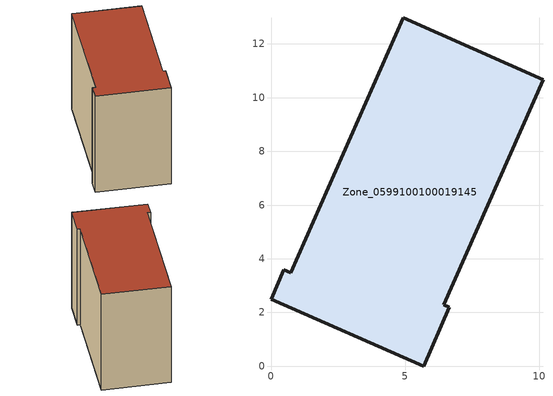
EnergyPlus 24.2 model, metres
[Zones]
Zone_0599100100019145
 floor ground (C_G): 0.74,3.47 4.92,12.97 10.13,10.67 6.45,2.29 6.65,2.2 5.69,0 0,2.49 0.48,3.59 z0
 wall outside (C_F): 5.69,0 6.65,2.2 6.45,2.29 10.13,10.67 4.92,12.97 0.74,3.47 0.48,3.59 0,2.49 5.69,0 z0:9.43
 roof outside (C_R): 4.92,12.97 0.74,3.47 0.48,3.59 0,2.49 5.69,0 6.65,2.2 6.45,2.29 10.13,10.67 z9.43
[BUILDING]
Pand.0599100100019145: North Axis=0; Terrain=City; Loads Convergence Tolerance Value=0.04; Temperature Convergence Tolerance Value=0.4; Solar Distribution=FullExterior; Maximum Number of Warmup Days=25; Minimum Number of Warmup Days=1
[Site:Location]
Rotterdam.The.Hague.AP_ZH_NLD Design_Conditions: Latitude=51.96; Longitude=4.45; Time Zone=1; Elevation=-4.5
[SITE:GROUNDTEMPERATURE:BUILDINGSURFACE]
18, 18, 18, 18, 18, 18, 18, 18, 18, 18, 18, 18
[MATERIAL] Thermal Absorptance=0.9; Solar Absorptance=0.7; Visible Absorptance=0.7
Name | Roughness | Thickness | Conductivity | Density | Specific Heat
G.TI.2015-2018 | MediumSmooth | 0.15 | 0.0428571 | 540 | 1210
F.TI.2015-2018 | Rough | 0.3 | 0.0666667 | 1920 | 840
R.TI.2015-2018 | MediumRough | 0.2 | 0.0333333 | 1500 | 1000
[CONSTRUCTION]
C_G: G.TI.2015-2018
C_F: F.TI.2015-2018
C_R: R.TI.2015-2018
[ZONE]
Zone_0599100100019145: Type=1; Multiplier=1; Ceiling Height=Autocalculate; Volume=Autocalculate; Floor Area=autocalculate; Part of Total Floor Area=Yes
[ZONEINFILTRATION:DESIGNFLOWRATE]
Infil_Zone_0599100100019145: Zone or ZoneList or Space or SpaceList=Zone_0599100100019145; Schedule=AlwaysOn; Design Flow Rate Calculation Method=Flow/Area; Flow Rate per Floor Area=0.0015; Constant Term Coefficient=1; Temperature Term Coefficient=0; Velocity Term Coefficient=0; Velocity Squared Term Coefficient=0
[HVACTEMPLATE:ZONE:IDEALLOADSAIRSYSTEM]
Zone_0599100100019145: Maximum Heating Supply Air Temperature=50; Minimum Cooling Supply Air Temperature=13; Maximum Heating Supply Air Humidity Ratio=0.0156; Minimum Cooling Supply Air Humidity Ratio=0.0077; Heating Limit=NoLimit; Cooling Limit=NoLimit; Dehumidification Control Type=ConstantSensibleHeatRatio; Cooling Sensible Heat Ratio=0.7; Dehumidification Setpoint=60; Humidification Control Type=None; Humidification Setpoint=30; Outdoor Air Method=None; Outdoor Air Flow Rate per Person=0.00944; Outdoor Air Flow Rate per Zone Floor Area=0; Outdoor Air Flow Rate per Zone=0; Demand Controlled Ventilation Type=None; Outdoor Air Economizer Type=NoEconomizer; Heat Recovery Type=None; Sensible Heat Recovery Effectiveness=0.7; Latent Heat Recovery Effectiveness=0.65
[ZONECONTROL:THERMOSTAT]
ThermostatControl_Zone_0599100100019145: Zone or ZoneList=Zone_0599100100019145; Control Type Schedule=DualSetpointControlType; Control 1=Thermostat_Zone_0599100100019145; Temperature Difference Between Cutout And Setpoint=0
[THERMOSTATSETPOINT:DUALSETPOINT]
Thermostat_Zone_0599100100019145: Heating Setpoint Temperature Schedule=HeatingSetpoint_Zone_0599100100019145; Cooling Setpoint Temperature Schedule=CoolingSetpoint_Zone_0599100100019145
[SCHEDULE:COMPACT]
HeatingSetpoint_Zone_0599100100019145: Through: 12/31, For: AllDays, Until: 24:00, 21
CoolingSetpoint_Zone_0599100100019145: Through: 12/31, For: AllDays, Until: 24:00, 24
DualSetpointControlType: Through: 12/31, For: AllDays, Until: 24:00, 4
AlwaysOn: Through: 12/31, For: AllDays, Until: 24:00, 1
